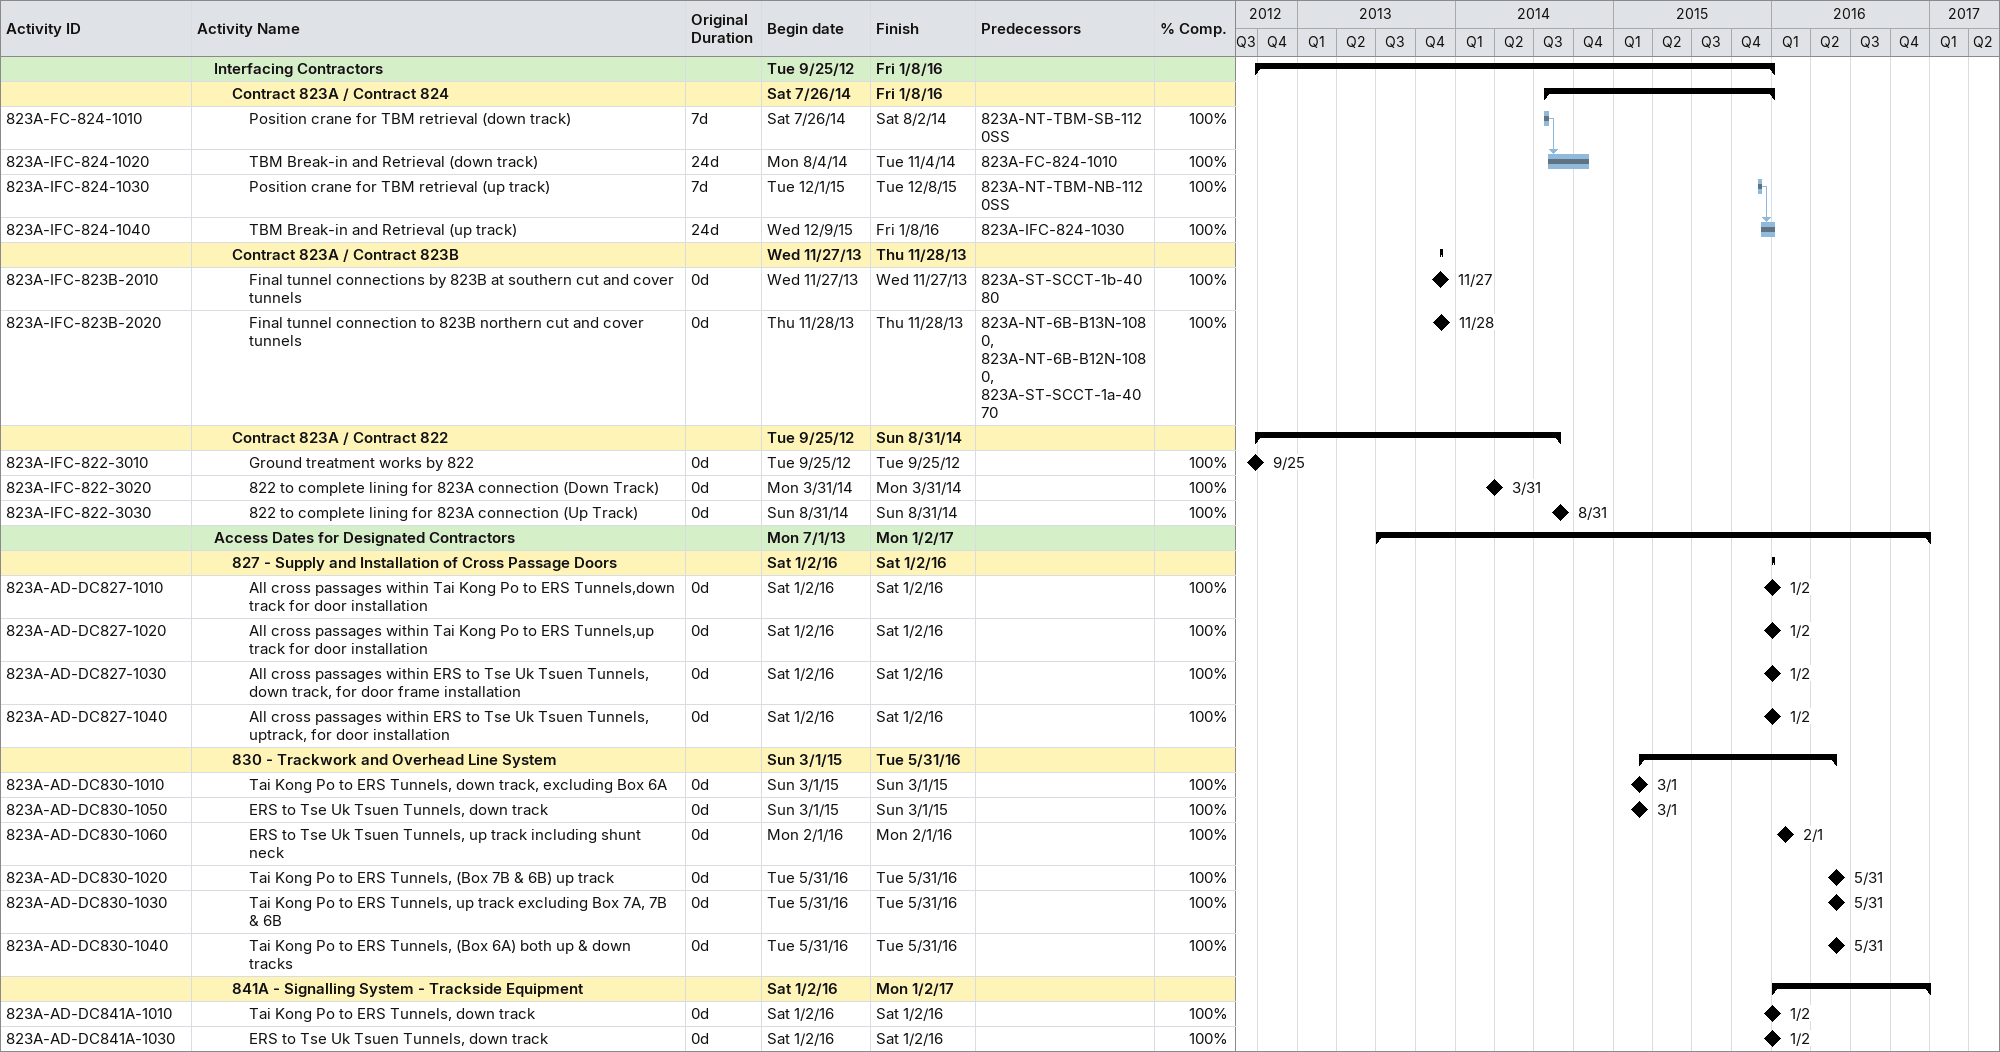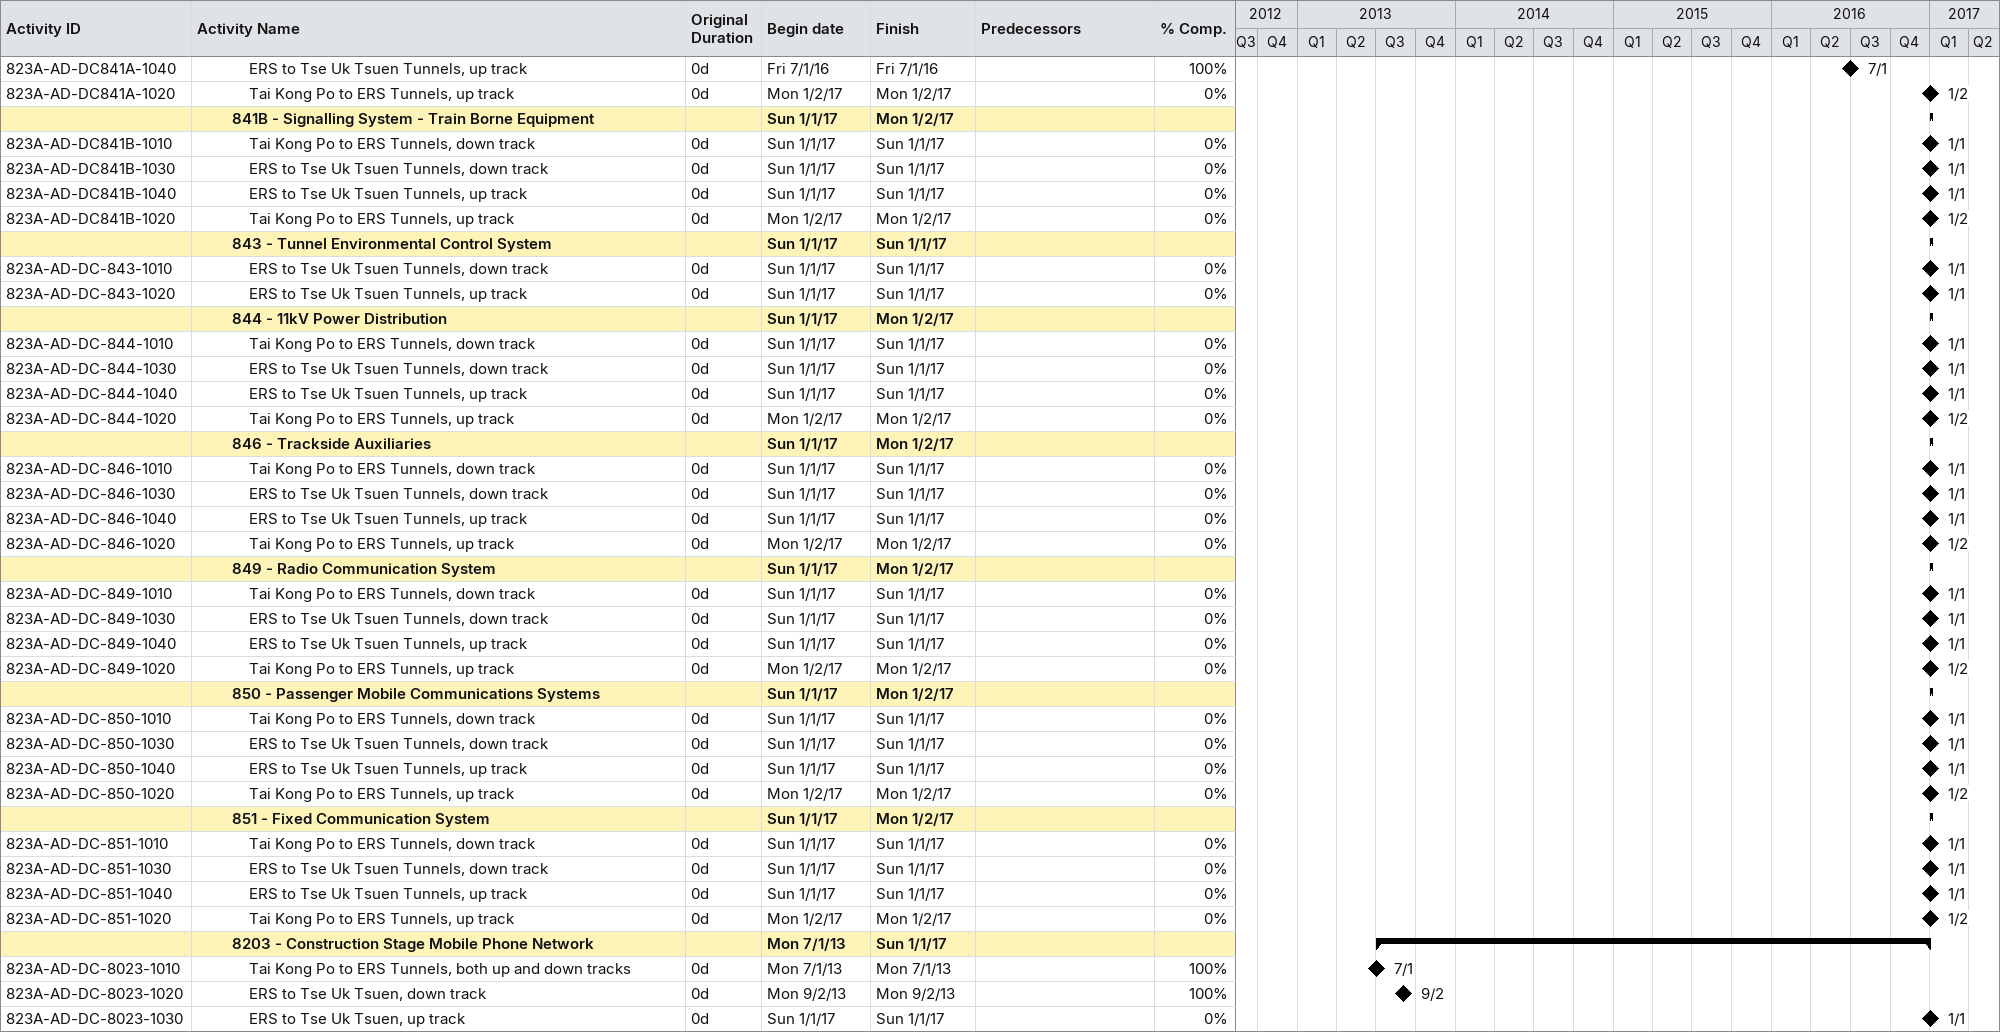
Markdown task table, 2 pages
| ID | Level | Task | Original duration | Start | Finish | Predecessors | % complete |
|---|---|---|---|---|---|---|---|
|  | 2 | **Interfacing Contractors** |  | 2012-09-25 | 2016-01-08 |  |  |
|  | 3 | **Contract 823A / Contract 824** |  | 2014-07-26 | 2016-01-08 |  |  |
| 823A-FC-824-1010 | 4 | Position crane for TBM retrieval (down track) | 7d | 2014-07-26 | 2014-08-02 | 823A-NT-TBM-SB-1120SS | 100 |
| 823A-IFC-824-1020 | 4 | TBM Break-in and Retrieval (down track) | 24d | 2014-08-04 | 2014-11-04 | 823A-FC-824-1010 | 100 |
| 823A-IFC-824-1030 | 4 | Position crane for TBM retrieval (up track) | 7d | 2015-12-01 | 2015-12-08 | 823A-NT-TBM-NB-1120SS | 100 |
| 823A-IFC-824-1040 | 4 | TBM Break-in and Retrieval (up track) | 24d | 2015-12-09 | 2016-01-08 | 823A-IFC-824-1030 | 100 |
|  | 3 | **Contract 823A / Contract 823B** |  | 2013-11-27 | 2013-11-28 |  |  |
| 823A-IFC-823B-2010 | 4 | Final tunnel connections by 823B at southern cut and cover tunnels | 0d | 2013-11-27 | 2013-11-27 | 823A-ST-SCCT-1b-4080 | 100 |
| 823A-IFC-823B-2020 | 4 | Final tunnel connection to 823B northern cut and cover tunnels | 0d | 2013-11-28 | 2013-11-28 | 823A-NT-6B-B13N-1080, 823A-NT-6B-B12N-1080, 823A-ST-SCCT-1a-4070 | 100 |
|  | 3 | **Contract 823A / Contract 822** |  | 2012-09-25 | 2014-08-31 |  |  |
| 823A-IFC-822-3010 | 4 | Ground treatment works by 822 | 0d | 2012-09-25 | 2012-09-25 |  | 100 |
| 823A-IFC-822-3020 | 4 | 822 to complete lining for 823A connection (Down Track) | 0d | 2014-03-31 | 2014-03-31 |  | 100 |
| 823A-IFC-822-3030 | 4 | 822 to complete lining for 823A connection (Up Track) | 0d | 2014-08-31 | 2014-08-31 |  | 100 |
|  | 2 | **Access Dates for Designated Contractors** |  | 2013-07-01 | 2017-01-02 |  |  |
|  | 3 | **827 - Supply and Installation of Cross Passage Doors** |  | 2016-01-02 | 2016-01-02 |  |  |
| 823A-AD-DC827-1010 | 4 | All cross passages within Tai Kong Po to ERS Tunnels,down track for door installation | 0d | 2016-01-02 | 2016-01-02 |  | 100 |
| 823A-AD-DC827-1020 | 4 | All cross passages within Tai Kong Po to ERS Tunnels,up track for door installation | 0d | 2016-01-02 | 2016-01-02 |  | 100 |
| 823A-AD-DC827-1030 | 4 | All cross passages within ERS to Tse Uk Tsuen Tunnels, down track, for door frame installation | 0d | 2016-01-02 | 2016-01-02 |  | 100 |
| 823A-AD-DC827-1040 | 4 | All cross passages within ERS to Tse Uk Tsuen Tunnels, uptrack, for door installation | 0d | 2016-01-02 | 2016-01-02 |  | 100 |
|  | 3 | **830 - Trackwork and Overhead Line System** |  | 2015-03-01 | 2016-05-31 |  |  |
| 823A-AD-DC830-1010 | 4 | Tai Kong Po to ERS Tunnels, down track, excluding Box 6A | 0d | 2015-03-01 | 2015-03-01 |  | 100 |
| 823A-AD-DC830-1050 | 4 | ERS to Tse Uk Tsuen Tunnels, down track | 0d | 2015-03-01 | 2015-03-01 |  | 100 |
| 823A-AD-DC830-1060 | 4 | ERS to Tse Uk Tsuen Tunnels, up track including shunt neck | 0d | 2016-02-01 | 2016-02-01 |  | 100 |
| 823A-AD-DC830-1020 | 4 | Tai Kong Po to ERS Tunnels, (Box 7B & 6B) up track | 0d | 2016-05-31 | 2016-05-31 |  | 100 |
| 823A-AD-DC830-1030 | 4 | Tai Kong Po to ERS Tunnels, up track excluding Box 7A, 7B & 6B | 0d | 2016-05-31 | 2016-05-31 |  | 100 |
| 823A-AD-DC830-1040 | 4 | Tai Kong Po to ERS Tunnels, (Box 6A) both up & down tracks | 0d | 2016-05-31 | 2016-05-31 |  | 100 |
|  | 3 | **841A - Signalling System - Trackside Equipment** |  | 2016-01-02 | 2017-01-02 |  |  |
| 823A-AD-DC841A-1010 | 4 | Tai Kong Po to ERS Tunnels, down track | 0d | 2016-01-02 | 2016-01-02 |  | 100 |
| 823A-AD-DC841A-1030 | 4 | ERS to Tse Uk Tsuen Tunnels, down track | 0d | 2016-01-02 | 2016-01-02 |  | 100 |
| 823A-AD-DC841A-1040 | 4 | ERS to Tse Uk Tsuen Tunnels, up track | 0d | 2016-07-01 | 2016-07-01 |  | 100 |
| 823A-AD-DC841A-1020 | 4 | Tai Kong Po to ERS Tunnels, up track | 0d | 2017-01-02 | 2017-01-02 |  | 0 |
|  | 3 | **841B - Signalling System - Train Borne Equipment** |  | 2017-01-01 | 2017-01-02 |  |  |
| 823A-AD-DC841B-1010 | 4 | Tai Kong Po to ERS Tunnels, down track | 0d | 2017-01-01 | 2017-01-01 |  | 0 |
| 823A-AD-DC841B-1030 | 4 | ERS to Tse Uk Tsuen Tunnels, down track | 0d | 2017-01-01 | 2017-01-01 |  | 0 |
| 823A-AD-DC841B-1040 | 4 | ERS to Tse Uk Tsuen Tunnels, up track | 0d | 2017-01-01 | 2017-01-01 |  | 0 |
| 823A-AD-DC841B-1020 | 4 | Tai Kong Po to ERS Tunnels, up track | 0d | 2017-01-02 | 2017-01-02 |  | 0 |
|  | 3 | **843 - Tunnel Environmental Control System** |  | 2017-01-01 | 2017-01-01 |  |  |
| 823A-AD-DC-843-1010 | 4 | ERS to Tse Uk Tsuen Tunnels, down track | 0d | 2017-01-01 | 2017-01-01 |  | 0 |
| 823A-AD-DC-843-1020 | 4 | ERS to Tse Uk Tsuen Tunnels, up track | 0d | 2017-01-01 | 2017-01-01 |  | 0 |
|  | 3 | **844 - 11kV Power Distribution** |  | 2017-01-01 | 2017-01-02 |  |  |
| 823A-AD-DC-844-1010 | 4 | Tai Kong Po to ERS Tunnels, down track | 0d | 2017-01-01 | 2017-01-01 |  | 0 |
| 823A-AD-DC-844-1030 | 4 | ERS to Tse Uk Tsuen Tunnels, down track | 0d | 2017-01-01 | 2017-01-01 |  | 0 |
| 823A-AD-DC-844-1040 | 4 | ERS to Tse Uk Tsuen Tunnels, up track | 0d | 2017-01-01 | 2017-01-01 |  | 0 |
| 823A-AD-DC-844-1020 | 4 | Tai Kong Po to ERS Tunnels, up track | 0d | 2017-01-02 | 2017-01-02 |  | 0 |
|  | 3 | **846 - Trackside Auxiliaries** |  | 2017-01-01 | 2017-01-02 |  |  |
| 823A-AD-DC-846-1010 | 4 | Tai Kong Po to ERS Tunnels, down track | 0d | 2017-01-01 | 2017-01-01 |  | 0 |
| 823A-AD-DC-846-1030 | 4 | ERS to Tse Uk Tsuen Tunnels, down track | 0d | 2017-01-01 | 2017-01-01 |  | 0 |
| 823A-AD-DC-846-1040 | 4 | ERS to Tse Uk Tsuen Tunnels, up track | 0d | 2017-01-01 | 2017-01-01 |  | 0 |
| 823A-AD-DC-846-1020 | 4 | Tai Kong Po to ERS Tunnels, up track | 0d | 2017-01-02 | 2017-01-02 |  | 0 |
|  | 3 | **849 - Radio Communication System** |  | 2017-01-01 | 2017-01-02 |  |  |
| 823A-AD-DC-849-1010 | 4 | Tai Kong Po to ERS Tunnels, down track | 0d | 2017-01-01 | 2017-01-01 |  | 0 |
| 823A-AD-DC-849-1030 | 4 | ERS to Tse Uk Tsuen Tunnels, down track | 0d | 2017-01-01 | 2017-01-01 |  | 0 |
| 823A-AD-DC-849-1040 | 4 | ERS to Tse Uk Tsuen Tunnels, up track | 0d | 2017-01-01 | 2017-01-01 |  | 0 |
| 823A-AD-DC-849-1020 | 4 | Tai Kong Po to ERS Tunnels, up track | 0d | 2017-01-02 | 2017-01-02 |  | 0 |
|  | 3 | **850 - Passenger Mobile Communications Systems** |  | 2017-01-01 | 2017-01-02 |  |  |
| 823A-AD-DC-850-1010 | 4 | Tai Kong Po to ERS Tunnels, down track | 0d | 2017-01-01 | 2017-01-01 |  | 0 |
| 823A-AD-DC-850-1030 | 4 | ERS to Tse Uk Tsuen Tunnels, down track | 0d | 2017-01-01 | 2017-01-01 |  | 0 |
| 823A-AD-DC-850-1040 | 4 | ERS to Tse Uk Tsuen Tunnels, up track | 0d | 2017-01-01 | 2017-01-01 |  | 0 |
| 823A-AD-DC-850-1020 | 4 | Tai Kong Po to ERS Tunnels, up track | 0d | 2017-01-02 | 2017-01-02 |  | 0 |
|  | 3 | **851 - Fixed Communication System** |  | 2017-01-01 | 2017-01-02 |  |  |
| 823A-AD-DC-851-1010 | 4 | Tai Kong Po to ERS Tunnels, down track | 0d | 2017-01-01 | 2017-01-01 |  | 0 |
| 823A-AD-DC-851-1030 | 4 | ERS to Tse Uk Tsuen Tunnels, down track | 0d | 2017-01-01 | 2017-01-01 |  | 0 |
| 823A-AD-DC-851-1040 | 4 | ERS to Tse Uk Tsuen Tunnels, up track | 0d | 2017-01-01 | 2017-01-01 |  | 0 |
| 823A-AD-DC-851-1020 | 4 | Tai Kong Po to ERS Tunnels, up track | 0d | 2017-01-02 | 2017-01-02 |  | 0 |
|  | 3 | **8203 - Construction Stage Mobile Phone Network** |  | 2013-07-01 | 2017-01-01 |  |  |
| 823A-AD-DC-8023-1010 | 4 | Tai Kong Po to ERS Tunnels, both up and down tracks | 0d | 2013-07-01 | 2013-07-01 |  | 100 |
| 823A-AD-DC-8023-1020 | 4 | ERS to Tse Uk Tsuen, down track | 0d | 2013-09-02 | 2013-09-02 |  | 100 |
| 823A-AD-DC-8023-1030 | 4 | ERS to Tse Uk Tsuen, up track | 0d | 2017-01-01 | 2017-01-01 |  | 0 |
